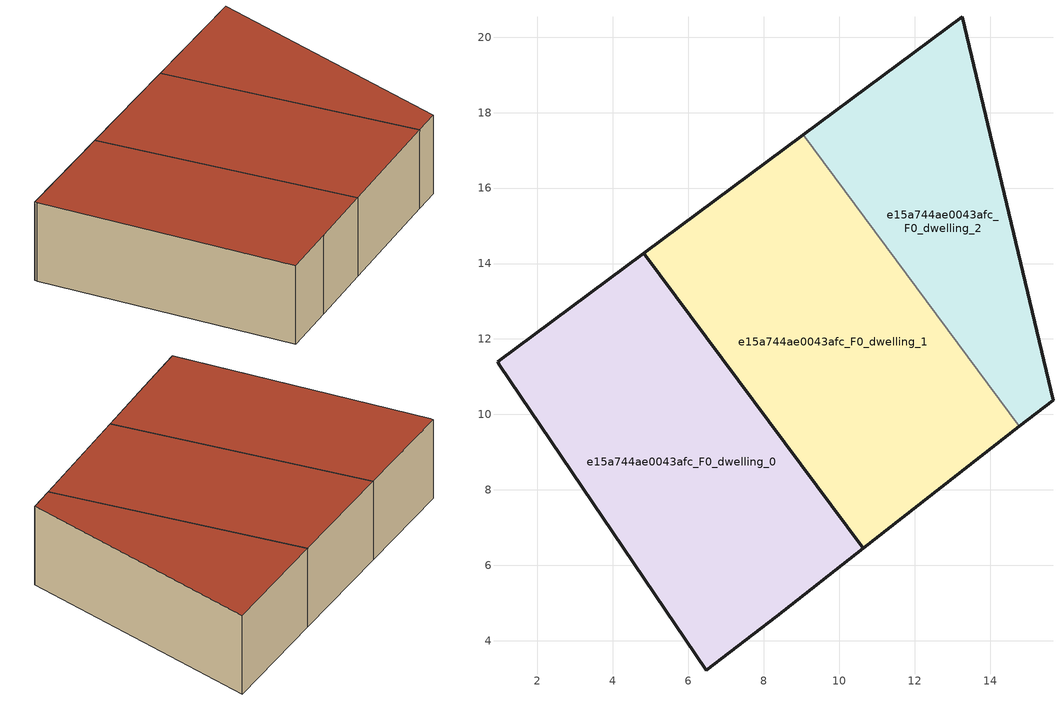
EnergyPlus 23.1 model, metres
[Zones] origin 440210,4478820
e15a744ae0043afc_F0_dwelling_0
 floor ground (EU_floor_Construction): 4.82,14.27 10.63,6.44 8.34,4.65 6.48,3.21 0.98,11.32 0.94,11.4 z0
 wall outside (EU_wall_Construction): 0.98,11.32 6.48,3.21 8.34,4.65 10.63,6.44 4.82,14.27 0.94,11.4 0.98,11.32 z0:3
 roof outside (EU_roof_Construction): 8.34,4.65 10.63,6.44 4.82,14.27 0.94,11.4 0.98,11.32 6.48,3.21 z3
e15a744ae0043afc_F0_dwelling_1
 floor ground (EU_floor_Construction): 9.04,17.41 14.78,9.68 10.63,6.44 4.82,14.27 z0
 wall outside (EU_wall_Construction): 9.04,17.41 4.82,14.27 10.63,6.44 14.78,9.68 z0:3
 wall to e15a744ae0043afc_F0_dwelling_2 (EU_wall_Construction): 14.78,9.68 9.04,17.41 z0:3
 roof outside (EU_roof_Construction): 14.78,9.68 9.04,17.41 4.82,14.27 10.63,6.44 z3
e15a744ae0043afc_F0_dwelling_2
 floor ground (EU_floor_Construction): 13.27,20.54 15.67,10.38 14.78,9.68 9.04,17.41 z0
 wall outside (EU_wall_Construction): 14.78,9.68 15.67,10.38 13.27,20.54 9.04,17.41 z0:3
 roof outside (EU_roof_Construction): 15.67,10.38 13.27,20.54 9.04,17.41 14.78,9.68 z3
[Building]
EU S2 Campaign: North Axis=0; Terrain=City; Solar Distribution=FullExterior
[Site:Location]
Madrid: Latitude=40.5; Longitude=-3.5; Time Zone=1; Elevation=609
[SizingPeriod:WeatherFileDays]
AnnualSizingPeriod: Begin Month=1; Begin Day of Month=1; End Month=12; End Day of Month=31; Day of Week for Start Day=Monday; Use Weather File Daylight Saving Period=No; Use Weather File Rain and Snow Indicators=No
[MATERIAL]
EU_InternalMass_Material: Roughness=MediumRough; Thickness=0.1; Conductivity=1; Density=1800; Specific Heat=900; Thermal Absorptance=0.9; Solar Absorptance=0.7; Visible Absorptance=0.7
[MATERIAL:NOMASS] Roughness=MediumRough; Thermal Absorptance=0.9; Solar Absorptance=0.7; Visible Absorptance=0.7
Name | Thermal Resistance
EU_wall_NoMass | 1.60022
EU_roof_NoMass | 1.57597
EU_floor_NoMass | 0.470652
[CONSTRUCTION]
EU_wall_Construction: EU_wall_NoMass
EU_roof_Construction: EU_roof_NoMass
EU_floor_Construction: EU_floor_NoMass
EU_InternalMass_Construction: EU_InternalMass_Material
[ZONE] Type=1; Multiplier=1; Ceiling Height=autocalculate; Floor Area=autocalculate; Part of Total Floor Area=Yes
Name | Volume
e15a744ae0043afc_F0_dwelling_0 | 148.65
e15a744ae0043afc_F0_dwelling_1 | 152.843
e15a744ae0043afc_F0_dwelling_2 | 92.0105
[INTERNALMASS] Construction=EU_InternalMass_Construction
Name | Zone or ZoneList | Surface Area
e15a744ae0043afc_F0_dwelling_0_EU_InternalMass | e15a744ae0043afc_F0_dwelling_0 | 49.5498
e15a744ae0043afc_F0_dwelling_1_EU_InternalMass | e15a744ae0043afc_F0_dwelling_1 | 50.9479
e15a744ae0043afc_F0_dwelling_2_EU_InternalMass | e15a744ae0043afc_F0_dwelling_2 | 30.67
[OTHEREQUIPMENT] Fuel Type=Electricity; Design Level Calculation Method=Watts/Area; Power per Zone Floor Area=1; Fraction Latent=0; Fraction Radiant=0; Fraction Lost=0; Carbon Dioxide Generation Rate=0; EndUse Subcategory=EU_Step8_InternalGains
Name | Zone or ZoneList or Space or SpaceList | Schedule
EU_Step8_InternalGain_e15a744ae0043afc_F0_dwelling_0_f000 | e15a744ae0043afc_F0_dwelling_0 | EU_Step8_GainSchedule_e15a744ae0043afc_F0_dwelling_0_f000
EU_Step8_InternalGain_e15a744ae0043afc_F0_dwelling_1_f000 | e15a744ae0043afc_F0_dwelling_1 | EU_Step8_GainSchedule_e15a744ae0043afc_F0_dwelling_1_f000
EU_Step8_InternalGain_e15a744ae0043afc_F0_dwelling_2_f000 | e15a744ae0043afc_F0_dwelling_2 | EU_Step8_GainSchedule_e15a744ae0043afc_F0_dwelling_2_f000
[ZONEVENTILATION:DESIGNFLOWRATE] Schedule=EU_AlwaysOn; Design Flow Rate Calculation Method=AirChanges/Hour; Air Changes per Hour=0.480704; Ventilation Type=Natural; Fan Pressure Rise=0; Fan Total Efficiency=1; Constant Term Coefficient=1; Temperature Term Coefficient=0; Velocity Term Coefficient=0; Velocity Squared Term Coefficient=0; Minimum Indoor Temperature=-100; Maximum Indoor Temperature=100; Delta Temperature=-100; Minimum Outdoor Temperature=-100; Maximum Outdoor Temperature=100; Maximum Wind Speed=40
Name | Zone or ZoneList or Space or SpaceList
EU_ConstantAir_e15a744ae0043afc_F0_dwelling_0 | e15a744ae0043afc_F0_dwelling_0
EU_ConstantAir_e15a744ae0043afc_F0_dwelling_1 | e15a744ae0043afc_F0_dwelling_1
EU_ConstantAir_e15a744ae0043afc_F0_dwelling_2 | e15a744ae0043afc_F0_dwelling_2
[HVACTEMPLATE:THERMOSTAT] Constant Heating Setpoint=20; Constant Cooling Setpoint=50
EU_HeatOnly_e15a744ae0043afc_F0_dwelling_0; EU_HeatOnly_e15a744ae0043afc_F0_dwelling_1; EU_HeatOnly_e15a744ae0043afc_F0_dwelling_2
[HVACTEMPLATE:ZONE:IDEALLOADSAIRSYSTEM] System Availability Schedule=EU_AlwaysOn; Maximum Heating Supply Air Temperature=50; Minimum Cooling Supply Air Temperature=13; Maximum Heating Supply Air Humidity Ratio=0.0156; Minimum Cooling Supply Air Humidity Ratio=0.0077; Heating Limit=NoLimit; Cooling Limit=NoLimit; Heating Availability Schedule=EU_AlwaysOn; Cooling Availability Schedule=EU_CoolingOff; Dehumidification Control Type=ConstantSensibleHeatRatio; Cooling Sensible Heat Ratio=0.7; Dehumidification Setpoint=60; Humidification Control Type=None; Humidification Setpoint=30; Outdoor Air Method=None; Outdoor Air Flow Rate per Person=0.00944; Outdoor Air Flow Rate per Zone Floor Area=0; Outdoor Air Flow Rate per Zone=0; Demand Controlled Ventilation Type=None; Outdoor Air Economizer Type=NoEconomizer; Heat Recovery Type=None; Sensible Heat Recovery Effectiveness=0.7; Latent Heat Recovery Effectiveness=0.65
Name | Template Thermostat
e15a744ae0043afc_F0_dwelling_0 | EU_HeatOnly_e15a744ae0043afc_F0_dwelling_0
e15a744ae0043afc_F0_dwelling_1 | EU_HeatOnly_e15a744ae0043afc_F0_dwelling_1
e15a744ae0043afc_F0_dwelling_2 | EU_HeatOnly_e15a744ae0043afc_F0_dwelling_2
[SIZING:ZONE] Zone Cooling Design Supply Air Temperature Input Method=SupplyAirTemperature; Zone Cooling Design Supply Air Temperature=13; Zone Heating Design Supply Air Temperature Input Method=SupplyAirTemperature; Zone Heating Design Supply Air Temperature=50; Zone Cooling Design Supply Air Humidity Ratio=0.008; Zone Heating Design Supply Air Humidity Ratio=0.008; Cooling Design Air Flow Method=DesignDay; Cooling Design Air Flow Rate=0; Cooling Minimum Air Flow per Zone Floor Area=0.000762; Cooling Minimum Air Flow=0; Cooling Minimum Air Flow Fraction=0.2; Heating Design Air Flow Method=DesignDay; Heating Design Air Flow Rate=0; Heating Maximum Air Flow per Zone Floor Area=0.002032; Heating Maximum Air Flow=0.141576; Heating Maximum Air Flow Fraction=0.3; Account for Dedicated Outdoor Air System=No; Dedicated Outdoor Air System Control Strategy=NeutralSupplyAir; Dedicated Outdoor Air Low Setpoint Temperature for Design=autosize; Dedicated Outdoor Air High Setpoint Temperature for Design=autosize; Zone Load Sizing Method=Sensible Load Only No Latent Load; Zone Latent Cooling Design Supply Air Humidity Ratio Input Method=HumidityRatioDifference; Zone Cooling Design Supply Air Humidity Ratio Difference=0.005; Zone Latent Heating Design Supply Air Humidity Ratio Input Method=HumidityRatioDifference; Zone Humidification Design Supply Air Humidity Ratio Difference=0.005
e15a744ae0043afc_F0_dwelling_0; e15a744ae0043afc_F0_dwelling_1; e15a744ae0043afc_F0_dwelling_2
[SCHEDULE:CONSTANT]
Name | Hourly Value
EU_AlwaysOn | 1
EU_CoolingOff | 0
[SCHEDULE:FILE] Column Number=1; Rows to Skip at Top=0; Number of Hours of Data=8760; Column Separator=Comma; Interpolate to Timestep=No; Minutes per Item=60; Adjust Schedule for Daylight Savings=Yes
Name | File
EU_Step8_GainSchedule_e15a744ae0043afc_F0_dwelling_0_f000 | C:\Users\o_iseri\Desktop\OpenUBEM\openubem\outputs\eu_evidence\EU-11\ES-MAD-BERRUGUETE\idfs\e15a744ae0043afc\e15a744ae0043afc_F0_dwelling_0_f000_gain.csv
EU_Step8_GainSchedule_e15a744ae0043afc_F0_dwelling_1_f000 | C:\Users\o_iseri\Desktop\OpenUBEM\openubem\outputs\eu_evidence\EU-11\ES-MAD-BERRUGUETE\idfs\e15a744ae0043afc\e15a744ae0043afc_F0_dwelling_1_f000_gain.csv
EU_Step8_GainSchedule_e15a744ae0043afc_F0_dwelling_2_f000 | C:\Users\o_iseri\Desktop\OpenUBEM\openubem\outputs\eu_evidence\EU-11\ES-MAD-BERRUGUETE\idfs\e15a744ae0043afc\e15a744ae0043afc_F0_dwelling_2_f000_gain.csv
